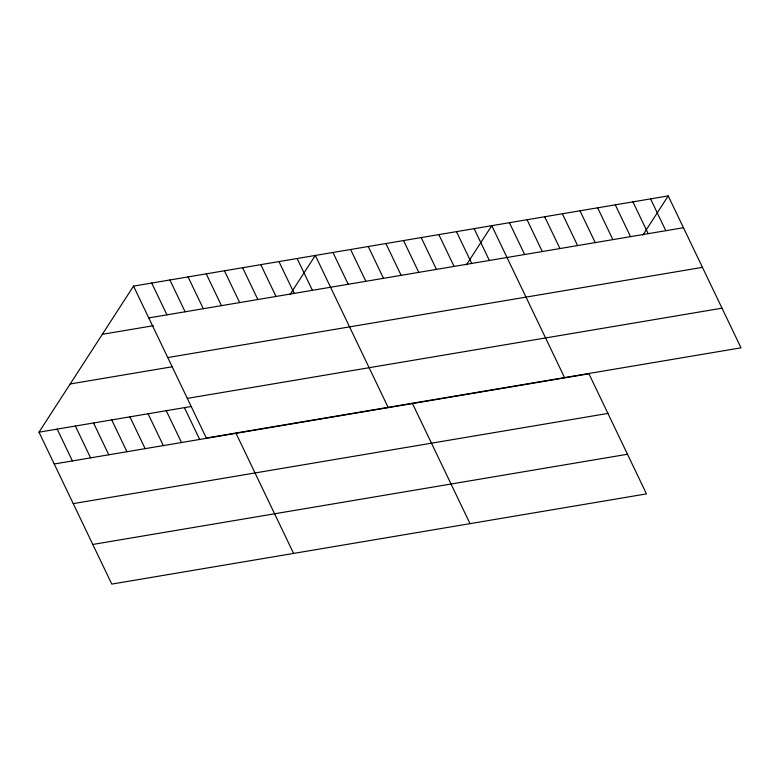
<?xml version="1.0" encoding="UTF-8"?>
<svg xmlns="http://www.w3.org/2000/svg" width="780" height="780" viewBox="0 0 780 780"><rect width="100%" height="100%" fill="white"/><g stroke="black" fill="none" stroke-linecap="round" stroke-linejoin="round"><path stroke-width="1.17" d="M54.239 463.993L588.929 373.786L646.474 493.886L111.784 584.093L39 432.178L133.526 286.114L668.216 195.907L741 347.822L206.31 438.019L133.526 286.114M289.975 294.606L315.325 255.44L388.108 407.355M466.421 264.839L491.77 225.673L564.554 377.588M642.876 235.072L668.216 195.907M148.766 317.918L683.456 227.721M102.336 334.318L153.465 325.689M167.758 357.552L702.448 267.355M70.19 383.974L172.458 366.727M187.317 398.385L722.007 308.188M39 432.178L191.256 406.497M73.232 503.626L607.922 413.419M92.791 544.459L627.481 454.252M650.569 198.89L665.808 230.695M632.931 201.864L648.17 233.668M615.283 204.838L630.523 236.652M597.636 207.811L612.875 239.626M579.989 210.795L595.237 242.599M562.351 213.769L577.59 245.583M544.703 216.743L559.942 248.557M527.056 219.726L542.295 251.531M509.418 222.7L524.657 254.514M474.123 228.657L489.362 260.462M456.476 231.631L471.724 263.435M438.838 234.605L454.077 266.419M421.19 237.578L436.43 269.392M403.543 240.562L418.782 272.366M385.905 243.535L401.144 275.35M368.257 246.509L383.497 278.323M350.61 249.493L365.849 281.297M412.483 403.552L470.028 523.653M332.962 252.466L348.202 284.281M297.141 258.511L312.38 290.316M278.967 261.573L294.206 293.387M260.783 264.644L276.023 296.449M242.599 267.706L257.849 299.52M224.425 270.777L239.665 302.591M206.242 273.848L221.481 305.653M188.068 276.91L203.307 308.724M169.884 279.981L185.123 311.785M236.038 433.319L293.582 553.42M151.71 283.043L166.949 314.857M184.431 407.648L199.68 439.452M166.257 410.709L181.496 442.523M148.073 413.78L163.322 445.585M129.899 416.842L145.139 448.656M111.715 419.913L126.955 451.717M93.541 422.974L108.781 454.789M75.358 426.046L90.597 457.86M57.184 429.117L72.423 460.921"/></g></svg>
